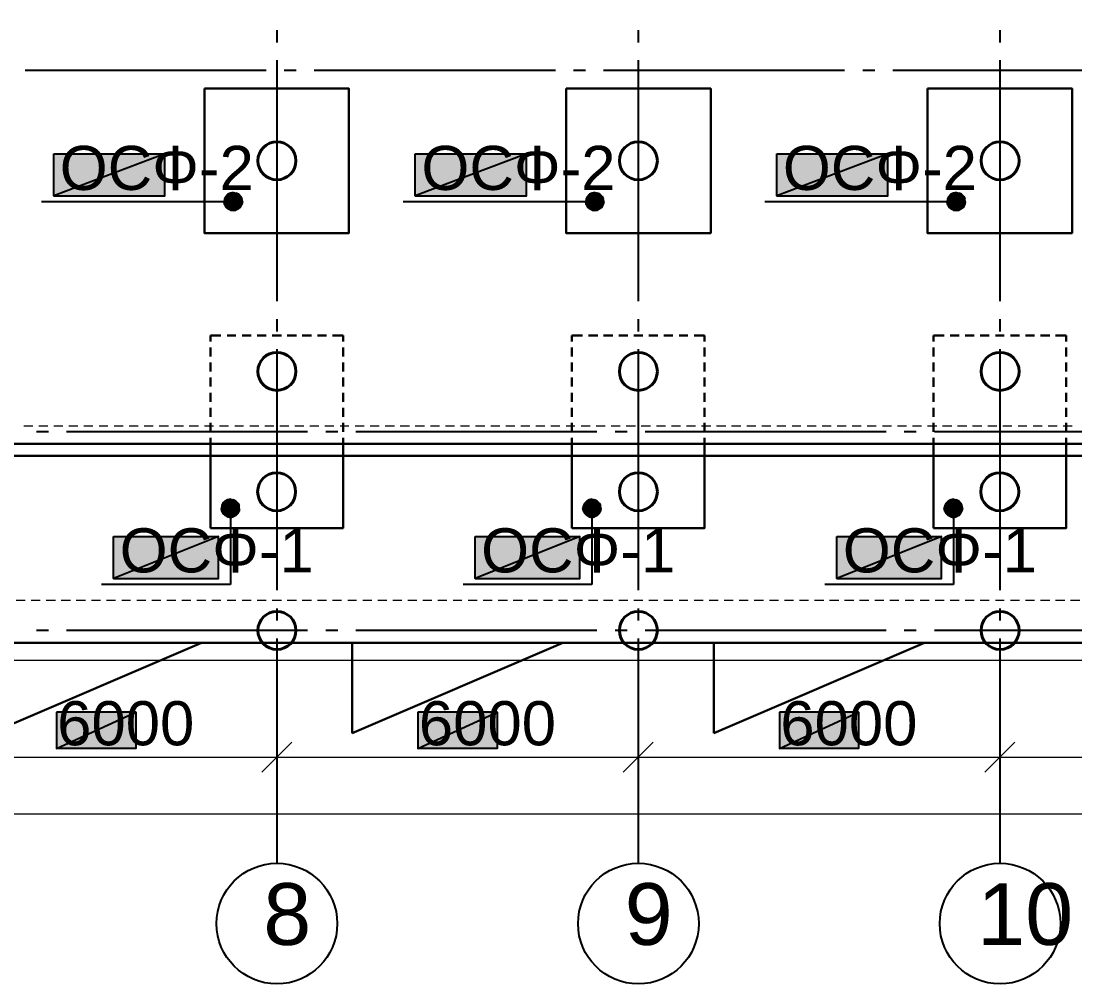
# Model space of a CAD drawing. Extents: x 8 to 21351, y 0 to 420.
# Drawn here: x 9042 to 9129.4, y 127.7 to 207.7 of the extents above; entities that cross this region are included whole.
import ezdxf

# ---------------------------------------------------------------- set-up
doc = ezdxf.new("R2010")
doc.units = 0
doc.styles.add('TEYPDFCAD_TEXT', font='arial.ttf')

msp = doc.modelspace()

# ---------------------------------------------------------------- hatches: boundary and pattern name
at = {"true_color": 0xffffff}
h = msp.add_hatch(color=0, dxfattribs=at)
h.paths.add_polyline_path([(9044.687, 196.638), (9053.895, 196.638), (9044.687, 193.146)])
h.paths.add_polyline_path([(9053.895, 196.638), (9044.687, 193.146), (9053.895, 193.146)])
h = msp.add_hatch(color=0, dxfattribs=at)
h.paths.add_polyline_path([(9074.68, 196.638), (9083.909, 196.638), (9074.68, 193.146)])
h.paths.add_polyline_path([(9083.909, 196.638), (9074.68, 193.146), (9083.909, 193.146)])
h = msp.add_hatch(color=0, dxfattribs=at)
h.paths.add_polyline_path([(9104.695, 196.638), (9113.902, 196.638), (9104.695, 193.146)])
h.paths.add_polyline_path([(9113.902, 196.638), (9104.695, 193.146), (9113.902, 193.146)])
h = msp.add_hatch(color=7)
h.paths.add_polyline_path([(9059.334, 193.379), (9059.123, 193.273), (9059.567, 192.659)])
h.paths.add_polyline_path([(9059.123, 193.273), (9059.567, 192.659), (9058.953, 193.103)])
h.paths.add_polyline_path([(9059.567, 192.659), (9058.953, 193.103), (9058.848, 192.892)])
h = msp.add_hatch(color=7)
h.paths.add_polyline_path([(9060.012, 193.273), (9059.8, 193.379), (9059.567, 192.659)])
h.paths.add_polyline_path([(9059.8, 193.379), (9059.567, 192.659), (9059.567, 193.421)])
h.paths.add_polyline_path([(9059.567, 192.659), (9059.567, 193.421), (9059.334, 193.379)])
h = msp.add_hatch(color=7)
h.paths.add_polyline_path([(9060.329, 192.659), (9060.287, 192.892), (9059.567, 192.659)])
h.paths.add_polyline_path([(9060.287, 192.892), (9059.567, 192.659), (9060.181, 193.103)])
h.paths.add_polyline_path([(9059.567, 192.659), (9060.181, 193.103), (9060.012, 193.273)])
h = msp.add_hatch(color=7)
h.paths.add_polyline_path([(9089.349, 193.379), (9089.137, 193.273), (9089.582, 192.659)])
h.paths.add_polyline_path([(9089.137, 193.273), (9089.582, 192.659), (9088.968, 193.103)])
h.paths.add_polyline_path([(9089.582, 192.659), (9088.968, 193.103), (9088.862, 192.892)])
h = msp.add_hatch(color=7)
h.paths.add_polyline_path([(9090.005, 193.273), (9089.793, 193.379), (9089.582, 192.659)])
h.paths.add_polyline_path([(9089.793, 193.379), (9089.582, 192.659), (9089.582, 193.421)])
h.paths.add_polyline_path([(9089.582, 192.659), (9089.582, 193.421), (9089.349, 193.379)])
h = msp.add_hatch(color=7)
h.paths.add_polyline_path([(9090.322, 192.659), (9090.28, 192.892), (9089.582, 192.659)])
h.paths.add_polyline_path([(9090.28, 192.892), (9089.582, 192.659), (9090.174, 193.103)])
h.paths.add_polyline_path([(9089.582, 192.659), (9090.174, 193.103), (9090.005, 193.273)])
h = msp.add_hatch(color=7)
h.paths.add_polyline_path([(9119.342, 193.379), (9119.13, 193.273), (9119.575, 192.659)])
h.paths.add_polyline_path([(9119.13, 193.273), (9119.575, 192.659), (9118.961, 193.103)])
h.paths.add_polyline_path([(9119.575, 192.659), (9118.961, 193.103), (9118.855, 192.892)])
h = msp.add_hatch(color=7)
h.paths.add_polyline_path([(9120.019, 193.273), (9119.808, 193.379), (9119.575, 192.659)])
h.paths.add_polyline_path([(9119.808, 193.379), (9119.575, 192.659), (9119.575, 193.421)])
h.paths.add_polyline_path([(9119.575, 192.659), (9119.575, 193.421), (9119.342, 193.379)])
h = msp.add_hatch(color=7)
h.paths.add_polyline_path([(9120.316, 192.659), (9120.294, 192.892), (9119.575, 192.659)])
h.paths.add_polyline_path([(9120.294, 192.892), (9119.575, 192.659), (9120.189, 193.103)])
h.paths.add_polyline_path([(9119.575, 192.659), (9120.189, 193.103), (9120.019, 193.273)])
h = msp.add_hatch(color=7)
h.paths.add_polyline_path([(9058.848, 192.892), (9058.826, 192.659), (9059.567, 192.659)])
h.paths.add_polyline_path([(9058.826, 192.659), (9059.567, 192.659), (9058.848, 192.426)])
h.paths.add_polyline_path([(9059.567, 192.659), (9058.848, 192.426), (9058.953, 192.214)])
h = msp.add_hatch(color=7)
h.paths.add_polyline_path([(9058.953, 192.214), (9059.123, 192.066), (9059.567, 192.659)])
h.paths.add_polyline_path([(9059.123, 192.066), (9059.567, 192.659), (9059.334, 191.96)])
h.paths.add_polyline_path([(9059.567, 192.659), (9059.334, 191.96), (9059.567, 191.918)])
h = msp.add_hatch(color=7)
h.paths.add_polyline_path([(9059.567, 191.918), (9059.8, 191.96), (9059.567, 192.659)])
h.paths.add_polyline_path([(9059.8, 191.96), (9059.567, 192.659), (9060.012, 192.066)])
h.paths.add_polyline_path([(9059.567, 192.659), (9060.012, 192.066), (9060.181, 192.214)])
h = msp.add_hatch(color=7)
h.paths.add_polyline_path([(9060.181, 192.214), (9060.287, 192.426), (9059.567, 192.659)])
h.paths.add_polyline_path([(9060.287, 192.426), (9059.567, 192.659), (9060.329, 192.659)])
h = msp.add_hatch(color=7)
h.paths.add_polyline_path([(9088.862, 192.892), (9088.82, 192.659), (9089.582, 192.659)])
h.paths.add_polyline_path([(9088.82, 192.659), (9089.582, 192.659), (9088.862, 192.426)])
h.paths.add_polyline_path([(9089.582, 192.659), (9088.862, 192.426), (9088.968, 192.214)])
h = msp.add_hatch(color=7)
h.paths.add_polyline_path([(9088.968, 192.214), (9089.137, 192.066), (9089.582, 192.659)])
h.paths.add_polyline_path([(9089.137, 192.066), (9089.582, 192.659), (9089.349, 191.96)])
h.paths.add_polyline_path([(9089.582, 192.659), (9089.349, 191.96), (9089.582, 191.918)])
h = msp.add_hatch(color=7)
h.paths.add_polyline_path([(9089.582, 191.918), (9089.793, 191.96), (9089.582, 192.659)])
h.paths.add_polyline_path([(9089.793, 191.96), (9089.582, 192.659), (9090.005, 192.066)])
h.paths.add_polyline_path([(9089.582, 192.659), (9090.005, 192.066), (9090.174, 192.214)])
h = msp.add_hatch(color=7)
h.paths.add_polyline_path([(9090.174, 192.214), (9090.28, 192.426), (9089.582, 192.659)])
h.paths.add_polyline_path([(9090.28, 192.426), (9089.582, 192.659), (9090.322, 192.659)])
h = msp.add_hatch(color=7)
h.paths.add_polyline_path([(9118.855, 192.892), (9118.813, 192.659), (9119.575, 192.659)])
h.paths.add_polyline_path([(9118.813, 192.659), (9119.575, 192.659), (9118.855, 192.426)])
h.paths.add_polyline_path([(9119.575, 192.659), (9118.855, 192.426), (9118.961, 192.214)])
h = msp.add_hatch(color=7)
h.paths.add_polyline_path([(9118.961, 192.214), (9119.13, 192.066), (9119.575, 192.659)])
h.paths.add_polyline_path([(9119.13, 192.066), (9119.575, 192.659), (9119.342, 191.96)])
h.paths.add_polyline_path([(9119.575, 192.659), (9119.342, 191.96), (9119.575, 191.918)])
h = msp.add_hatch(color=7)
h.paths.add_polyline_path([(9119.575, 191.918), (9119.808, 191.96), (9119.575, 192.659)])
h.paths.add_polyline_path([(9119.808, 191.96), (9119.575, 192.659), (9120.019, 192.066)])
h.paths.add_polyline_path([(9119.575, 192.659), (9120.019, 192.066), (9120.189, 192.214)])
h = msp.add_hatch(color=7)
h.paths.add_polyline_path([(9120.189, 192.214), (9120.294, 192.426), (9119.575, 192.659)])
h.paths.add_polyline_path([(9120.294, 192.426), (9119.575, 192.659), (9120.316, 192.659)])
h = msp.add_hatch(color=7)
h.paths.add_polyline_path([(9059.102, 167.915), (9058.89, 167.809), (9059.334, 167.196)])
h.paths.add_polyline_path([(9058.89, 167.809), (9059.334, 167.196), (9058.721, 167.64)])
h.paths.add_polyline_path([(9059.334, 167.196), (9058.721, 167.64), (9058.615, 167.428)])
h = msp.add_hatch(color=7)
h.paths.add_polyline_path([(9059.779, 167.809), (9059.567, 167.915), (9059.334, 167.196)])
h.paths.add_polyline_path([(9059.567, 167.915), (9059.334, 167.196), (9059.334, 167.958)])
h.paths.add_polyline_path([(9059.334, 167.196), (9059.334, 167.958), (9059.102, 167.915)])
h = msp.add_hatch(color=7)
h.paths.add_polyline_path([(9089.095, 167.915), (9088.904, 167.809), (9089.328, 167.196)])
h.paths.add_polyline_path([(9088.904, 167.809), (9089.328, 167.196), (9088.735, 167.64)])
h.paths.add_polyline_path([(9089.328, 167.196), (9088.735, 167.64), (9088.629, 167.428)])
h = msp.add_hatch(color=7)
h.paths.add_polyline_path([(9089.772, 167.809), (9089.56, 167.915), (9089.328, 167.196)])
h.paths.add_polyline_path([(9089.56, 167.915), (9089.328, 167.196), (9089.328, 167.958)])
h.paths.add_polyline_path([(9089.328, 167.196), (9089.328, 167.958), (9089.095, 167.915)])
h = msp.add_hatch(color=7)
h.paths.add_polyline_path([(9119.109, 167.915), (9118.897, 167.809), (9119.342, 167.196)])
h.paths.add_polyline_path([(9118.897, 167.809), (9119.342, 167.196), (9118.728, 167.64)])
h.paths.add_polyline_path([(9119.342, 167.196), (9118.728, 167.64), (9118.622, 167.428)])
h = msp.add_hatch(color=7)
h.paths.add_polyline_path([(9119.786, 167.809), (9119.575, 167.915), (9119.342, 167.196)])
h.paths.add_polyline_path([(9119.575, 167.915), (9119.342, 167.196), (9119.342, 167.958)])
h.paths.add_polyline_path([(9119.342, 167.196), (9119.342, 167.958), (9119.109, 167.915)])
h = msp.add_hatch(color=7)
h.paths.add_polyline_path([(9058.615, 167.428), (9058.594, 167.196), (9059.334, 167.196)])
h.paths.add_polyline_path([(9058.594, 167.196), (9059.334, 167.196), (9058.615, 166.963)])
h.paths.add_polyline_path([(9059.334, 167.196), (9058.615, 166.963), (9058.721, 166.772)])
h = msp.add_hatch(color=7)
h.paths.add_polyline_path([(9058.721, 166.772), (9058.89, 166.603), (9059.334, 167.196)])
h.paths.add_polyline_path([(9058.89, 166.603), (9059.334, 167.196), (9059.102, 166.497)])
h.paths.add_polyline_path([(9059.334, 167.196), (9059.102, 166.497), (9059.334, 166.455)])
h = msp.add_hatch(color=7)
h.paths.add_polyline_path([(9060.075, 167.196), (9060.054, 167.428), (9059.334, 167.196)])
h.paths.add_polyline_path([(9060.054, 167.428), (9059.334, 167.196), (9059.948, 167.64)])
h.paths.add_polyline_path([(9059.334, 167.196), (9059.948, 167.64), (9059.779, 167.809)])
h = msp.add_hatch(color=7)
h.paths.add_polyline_path([(9059.334, 166.455), (9059.567, 166.497), (9059.334, 167.196)])
h.paths.add_polyline_path([(9059.567, 166.497), (9059.334, 167.196), (9059.779, 166.603)])
h.paths.add_polyline_path([(9059.334, 167.196), (9059.779, 166.603), (9059.948, 166.772)])
h = msp.add_hatch(color=7)
h.paths.add_polyline_path([(9059.948, 166.772), (9060.054, 166.963), (9059.334, 167.196)])
h.paths.add_polyline_path([(9060.054, 166.963), (9059.334, 167.196), (9060.075, 167.196)])
h = msp.add_hatch(color=7)
h.paths.add_polyline_path([(9088.629, 167.428), (9088.587, 167.196), (9089.328, 167.196)])
h.paths.add_polyline_path([(9088.587, 167.196), (9089.328, 167.196), (9088.629, 166.963)])
h.paths.add_polyline_path([(9089.328, 167.196), (9088.629, 166.963), (9088.735, 166.772)])
h = msp.add_hatch(color=7)
h.paths.add_polyline_path([(9088.735, 166.772), (9088.904, 166.603), (9089.328, 167.196)])
h.paths.add_polyline_path([(9088.904, 166.603), (9089.328, 167.196), (9089.095, 166.497)])
h.paths.add_polyline_path([(9089.328, 167.196), (9089.095, 166.497), (9089.328, 166.455)])
h = msp.add_hatch(color=7)
h.paths.add_polyline_path([(9090.09, 167.196), (9090.047, 167.428), (9089.328, 167.196)])
h.paths.add_polyline_path([(9090.047, 167.428), (9089.328, 167.196), (9089.941, 167.64)])
h.paths.add_polyline_path([(9089.328, 167.196), (9089.941, 167.64), (9089.772, 167.809)])
h = msp.add_hatch(color=7)
h.paths.add_polyline_path([(9089.328, 166.455), (9089.56, 166.497), (9089.328, 167.196)])
h.paths.add_polyline_path([(9089.56, 166.497), (9089.328, 167.196), (9089.772, 166.603)])
h.paths.add_polyline_path([(9089.328, 167.196), (9089.772, 166.603), (9089.941, 166.772)])
h = msp.add_hatch(color=7)
h.paths.add_polyline_path([(9089.941, 166.772), (9090.047, 166.963), (9089.328, 167.196)])
h.paths.add_polyline_path([(9090.047, 166.963), (9089.328, 167.196), (9090.09, 167.196)])
h = msp.add_hatch(color=7)
h.paths.add_polyline_path([(9118.622, 167.428), (9118.58, 167.196), (9119.342, 167.196)])
h.paths.add_polyline_path([(9118.58, 167.196), (9119.342, 167.196), (9118.622, 166.963)])
h.paths.add_polyline_path([(9119.342, 167.196), (9118.622, 166.963), (9118.728, 166.772)])
h = msp.add_hatch(color=7)
h.paths.add_polyline_path([(9118.728, 166.772), (9118.897, 166.603), (9119.342, 167.196)])
h.paths.add_polyline_path([(9118.897, 166.603), (9119.342, 167.196), (9119.109, 166.497)])
h.paths.add_polyline_path([(9119.342, 167.196), (9119.109, 166.497), (9119.342, 166.455)])
h = msp.add_hatch(color=7)
h.paths.add_polyline_path([(9120.083, 167.196), (9120.04, 167.428), (9119.342, 167.196)])
h.paths.add_polyline_path([(9120.04, 167.428), (9119.342, 167.196), (9119.935, 167.64)])
h.paths.add_polyline_path([(9119.342, 167.196), (9119.935, 167.64), (9119.786, 167.809)])
h = msp.add_hatch(color=7)
h.paths.add_polyline_path([(9119.342, 166.455), (9119.575, 166.497), (9119.342, 167.196)])
h.paths.add_polyline_path([(9119.575, 166.497), (9119.342, 167.196), (9119.786, 166.603)])
h.paths.add_polyline_path([(9119.342, 167.196), (9119.786, 166.603), (9119.935, 166.772)])
h = msp.add_hatch(color=7)
h.paths.add_polyline_path([(9119.935, 166.772), (9120.04, 166.963), (9119.342, 167.196)])
h.paths.add_polyline_path([(9120.04, 166.963), (9119.342, 167.196), (9120.083, 167.196)])
h = msp.add_hatch(color=0, dxfattribs=at)
h.paths.add_polyline_path([(9049.64, 164.867), (9058.34, 164.867), (9049.64, 161.375)])
h.paths.add_polyline_path([(9058.34, 164.867), (9049.64, 161.375), (9058.34, 161.375)])
h = msp.add_hatch(color=0, dxfattribs=at)
h.paths.add_polyline_path([(9079.654, 164.867), (9088.333, 164.867), (9079.654, 161.375)])
h.paths.add_polyline_path([(9088.333, 164.867), (9079.654, 161.375), (9088.333, 161.375)])
h = msp.add_hatch(color=0, dxfattribs=at)
h.paths.add_polyline_path([(9109.648, 164.867), (9118.347, 164.867), (9109.648, 161.375)])
h.paths.add_polyline_path([(9118.347, 164.867), (9109.648, 161.375), (9118.347, 161.375)])
h = msp.add_hatch(color=0, dxfattribs=at)
h.paths.add_polyline_path([(9044.899, 150.283), (9044.899, 147.278), (9051.482, 150.283)])
h.paths.add_polyline_path([(9044.899, 147.278), (9051.482, 150.283), (9051.482, 147.278)])
h = msp.add_hatch(color=0, dxfattribs=at)
h.paths.add_polyline_path([(9074.892, 150.283), (9074.892, 147.278), (9081.475, 150.283)])
h.paths.add_polyline_path([(9074.892, 147.278), (9081.475, 150.283), (9081.475, 147.278)])
h = msp.add_hatch(color=0, dxfattribs=at)
h.paths.add_polyline_path([(9104.906, 150.283), (9104.906, 147.278), (9111.468, 150.283)])
h.paths.add_polyline_path([(9104.906, 147.278), (9111.468, 150.283), (9111.468, 147.278)])

# ---------------------------------------------------------------- linework, layer by layer
at = {"color": 7, "lineweight": 25}
for p, q in [((9063.187, 206.904), (9063.187, 205.888)), ((9093.18, 206.904), (9093.18, 205.888)), ((9123.194, 206.904), (9123.194, 205.888)), ((9063.187, 204.406), (9063.187, 184.404)), ((9093.18, 204.406), (9093.18, 184.404)), ((9123.194, 204.406), (9123.194, 184.404)), ((9062.298, 203.56), (9042.295, 203.56)), ((9064.795, 203.56), (9063.801, 203.56)), ((9086.301, 203.56), (9066.298, 203.56)), ((9088.798, 203.56), (9087.804, 203.56)), ((9110.304, 203.56), (9090.301, 203.56)), ((9112.801, 203.56), (9111.807, 203.56)), ((9134.307, 203.56), (9114.304, 203.56)), ((9054.911, 192.638), (9043.671, 192.638)), ((9059.567, 192.659), (9054.911, 192.638)), ((9084.904, 192.638), (9073.685, 192.638)), ((9089.582, 192.659), (9084.904, 192.638)), ((9114.897, 192.638), (9103.679, 192.638)), ((9119.575, 192.659), (9114.897, 192.638)), ((9063.187, 182.901), (9063.187, 181.885)), ((9093.18, 182.901), (9093.18, 181.885)), ((9123.194, 182.901), (9123.194, 181.885)), ((9063.187, 180.404), (9063.187, 160.401)), ((9093.18, 180.404), (9093.18, 160.401)), ((9123.194, 180.404), (9123.194, 160.401)), ((9044.243, 173.546), (9043.248, 173.546)), ((9065.748, 173.546), (9045.745, 173.546)), ((9068.246, 173.546), (9067.251, 173.546)), ((9089.751, 173.546), (9069.748, 173.546)), ((9092.249, 173.546), (9091.254, 173.546)), ((9113.754, 173.546), (9093.751, 173.546)), ((9116.252, 173.546), (9115.257, 173.546)), ((9137.757, 173.546), (9117.754, 173.546)), ((9059.334, 167.196), (9059.334, 160.867)), ((9089.328, 167.196), (9089.328, 160.867)), ((9119.342, 167.196), (9119.342, 160.867)), ((9059.334, 160.867), (9048.645, 160.867)), ((9089.328, 160.867), (9078.66, 160.867)), ((9119.342, 160.867), (9108.653, 160.867)), ((9063.187, 158.898), (9063.187, 157.882)), ((9093.18, 158.898), (9093.18, 157.882)), ((9123.194, 158.898), (9123.194, 157.882)), ((9044.243, 157.057), (9043.248, 157.057)), ((9065.748, 157.057), (9045.745, 157.057)), ((9068.246, 157.057), (9067.251, 157.057)), ((9089.751, 157.057), (9069.748, 157.057)), ((9092.249, 157.057), (9091.254, 157.057)), ((9113.754, 157.057), (9093.751, 157.057)), ((9116.252, 157.057), (9115.257, 157.057)), ((9137.757, 157.057), (9117.754, 157.057)), ((9063.187, 156.4), (9063.187, 142.706)), ((9093.18, 156.4), (9093.18, 142.706)), ((9123.194, 156.4), (9123.194, 142.706)), ((9063.187, 142.706), (9063.187, 137.71)), ((9093.18, 142.706), (9093.18, 137.71)), ((9123.194, 142.706), (9123.194, 137.71))]:
    msp.add_line(p, q, dxfattribs=at)
at = {"color": 0, "lineweight": 0, "true_color": 0xffffff}
for p, q in [((9044.687, 193.146), (9053.895, 193.146)), ((9074.68, 193.146), (9083.909, 193.146)), ((9104.695, 193.146), (9113.902, 193.146)), ((9049.64, 161.375), (9058.34, 161.375)), ((9079.654, 161.375), (9088.333, 161.375)), ((9109.648, 161.375), (9118.347, 161.375))]:
    msp.add_line(p, q, dxfattribs=at)
at = {"color": 7, "lineweight": 30}
for p, q in [((9058.551, 181.547), (9057.683, 181.547)), ((9057.683, 181.547), (9057.683, 181.06)), ((9059.8, 181.547), (9059.059, 181.547)), ((9061.07, 181.547), (9060.308, 181.547)), ((9062.319, 181.547), (9061.557, 181.547)), ((9063.568, 181.547), (9062.806, 181.547)), ((9064.817, 181.547), (9064.055, 181.547)), ((9066.065, 181.547), (9065.303, 181.547)), ((9067.314, 181.547), (9066.552, 181.547)), ((9068.69, 181.547), (9067.801, 181.547)), ((9068.69, 181.06), (9068.69, 181.547)), ((9088.566, 181.547), (9087.677, 181.547)), ((9087.677, 181.547), (9087.677, 181.06)), ((9089.814, 181.547), (9089.052, 181.547)), ((9091.063, 181.547), (9090.301, 181.547)), ((9092.312, 181.547), (9091.571, 181.547)), ((9093.561, 181.547), (9092.82, 181.547)), ((9094.81, 181.547), (9094.069, 181.547)), ((9096.059, 181.547), (9095.318, 181.547)), ((9097.307, 181.547), (9096.567, 181.547)), ((9098.683, 181.547), (9097.815, 181.547)), ((9098.683, 181.06), (9098.683, 181.547)), ((9118.559, 181.547), (9117.691, 181.547)), ((9117.691, 181.547), (9117.691, 181.06)), ((9119.808, 181.547), (9119.067, 181.547)), ((9121.056, 181.547), (9120.316, 181.547)), ((9122.305, 181.547), (9121.564, 181.547)), ((9123.554, 181.547), (9122.813, 181.547)), ((9124.824, 181.547), (9124.062, 181.547)), ((9126.073, 181.547), (9125.311, 181.547)), ((9127.322, 181.547), (9126.56, 181.547)), ((9128.698, 181.547), (9127.809, 181.547)), ((9128.698, 181.06), (9128.698, 181.547)), ((9057.683, 180.552), (9057.683, 179.811)), ((9068.69, 179.811), (9068.69, 180.552)), ((9087.677, 180.552), (9087.677, 179.811)), ((9098.683, 179.811), (9098.683, 180.552)), ((9117.691, 180.552), (9117.691, 179.811)), ((9128.698, 179.811), (9128.698, 180.552)), ((9057.683, 179.303), (9057.683, 178.562)), ((9068.69, 178.562), (9068.69, 179.303)), ((9087.677, 179.303), (9087.677, 178.562)), ((9098.683, 178.562), (9098.683, 179.303)), ((9117.691, 179.303), (9117.691, 178.562)), ((9128.698, 178.562), (9128.698, 179.303)), ((9057.683, 178.054), (9057.683, 177.313)), ((9068.69, 177.313), (9068.69, 178.054)), ((9087.677, 178.054), (9087.677, 177.313)), ((9098.683, 177.313), (9098.683, 178.054)), ((9117.691, 178.054), (9117.691, 177.292)), ((9128.698, 177.292), (9128.698, 178.054)), ((9057.683, 176.805), (9057.683, 176.043)), ((9068.69, 176.043), (9068.69, 176.805)), ((9087.677, 176.805), (9087.677, 176.043)), ((9098.683, 176.043), (9098.683, 176.805)), ((9117.691, 176.805), (9117.691, 176.043)), ((9128.698, 176.043), (9128.698, 176.805)), ((9057.683, 175.556), (9057.683, 174.794)), ((9068.69, 174.794), (9068.69, 175.556)), ((9087.677, 175.556), (9087.677, 174.794)), ((9098.683, 174.794), (9098.683, 175.556)), ((9117.691, 175.556), (9117.691, 174.794)), ((9128.698, 174.794), (9128.698, 175.556)), ((9057.683, 174.308), (9057.683, 173.546)), ((9068.69, 173.546), (9068.69, 174.308)), ((9087.677, 174.308), (9087.677, 173.546)), ((9098.683, 173.546), (9098.683, 174.308)), ((9117.691, 174.308), (9117.691, 173.546)), ((9128.698, 173.546), (9128.698, 174.308)), ((9057.683, 173.059), (9057.683, 172.551)), ((9057.683, 172.551), (9058.551, 172.551)), ((9059.059, 172.551), (9059.8, 172.551)), ((9060.308, 172.551), (9061.07, 172.551)), ((9061.557, 172.551), (9062.319, 172.551)), ((9062.806, 172.551), (9063.568, 172.551)), ((9064.055, 172.551), (9064.817, 172.551)), ((9065.303, 172.551), (9066.065, 172.551)), ((9066.552, 172.551), (9067.314, 172.551)), ((9067.801, 172.551), (9068.69, 172.551)), ((9068.69, 172.551), (9068.69, 173.059)), ((9087.677, 173.059), (9087.677, 172.551)), ((9087.677, 172.551), (9088.566, 172.551)), ((9089.052, 172.551), (9089.814, 172.551)), ((9090.301, 172.551), (9091.063, 172.551)), ((9091.571, 172.551), (9092.312, 172.551)), ((9092.82, 172.551), (9093.561, 172.551)), ((9094.069, 172.551), (9094.81, 172.551)), ((9095.318, 172.551), (9096.059, 172.551)), ((9096.567, 172.551), (9097.307, 172.551)), ((9097.815, 172.551), (9098.683, 172.551)), ((9098.683, 172.551), (9098.683, 173.059)), ((9117.691, 173.059), (9117.691, 172.551)), ((9117.691, 172.551), (9118.559, 172.551)), ((9119.067, 172.551), (9119.808, 172.551)), ((9120.316, 172.551), (9121.056, 172.551)), ((9121.564, 172.551), (9122.305, 172.551)), ((9122.813, 172.551), (9123.554, 172.551)), ((9124.062, 172.551), (9124.824, 172.551)), ((9125.311, 172.551), (9126.073, 172.551)), ((9126.56, 172.551), (9127.322, 172.551)), ((9127.809, 172.551), (9128.698, 172.551)), ((9128.698, 172.551), (9128.698, 173.059))]:
    msp.add_line(p, q, dxfattribs=at)
at = {"color": 7, "lineweight": 5}
for p, q in [((9042.189, 174.054), (9042.93, 174.054)), ((9043.438, 174.054), (9044.179, 174.054)), ((9044.687, 174.054), (9045.428, 174.054)), ((9045.936, 174.054), (9046.677, 174.054)), ((9047.185, 174.054), (9047.926, 174.054)), ((9048.434, 174.054), (9049.174, 174.054)), ((9049.682, 174.054), (9050.444, 174.054)), ((9050.931, 174.054), (9051.693, 174.054)), ((9052.18, 174.054), (9052.942, 174.054)), ((9053.429, 174.054), (9054.191, 174.054)), ((9054.678, 174.054), (9055.44, 174.054)), ((9055.927, 174.054), (9056.689, 174.054)), ((9057.175, 174.054), (9057.937, 174.054)), ((9058.445, 174.054), (9059.186, 174.054)), ((9059.694, 174.054), (9060.435, 174.054)), ((9060.943, 174.054), (9061.684, 174.054)), ((9062.192, 174.054), (9062.933, 174.054)), ((9063.441, 174.054), (9064.182, 174.054)), ((9064.69, 174.054), (9065.43, 174.054)), ((9065.938, 174.054), (9066.679, 174.054)), ((9067.187, 174.054), (9067.928, 174.054)), ((9068.436, 174.054), (9069.177, 174.054)), ((9069.685, 174.054), (9070.426, 174.054)), ((9070.934, 174.054), (9071.696, 174.054)), ((9072.183, 174.054), (9072.945, 174.054)), ((9073.431, 174.054), (9074.193, 174.054)), ((9074.68, 174.054), (9075.442, 174.054)), ((9075.929, 174.054), (9076.691, 174.054)), ((9077.178, 174.054), (9077.94, 174.054)), ((9078.427, 174.054), (9079.189, 174.054)), ((9079.676, 174.054), (9080.438, 174.054)), ((9080.946, 174.054), (9081.686, 174.054)), ((9082.194, 174.054), (9082.935, 174.054)), ((9083.443, 174.054), (9084.184, 174.054)), ((9084.692, 174.054), (9085.433, 174.054)), ((9085.941, 174.054), (9086.682, 174.054)), ((9087.19, 174.054), (9087.931, 174.054)), ((9088.439, 174.054), (9089.179, 174.054)), ((9089.687, 174.054), (9090.428, 174.054)), ((9090.936, 174.054), (9091.677, 174.054)), ((9092.185, 174.054), (9092.947, 174.054)), ((9093.434, 174.054), (9094.196, 174.054)), ((9094.683, 174.054), (9095.445, 174.054)), ((9095.932, 174.054), (9096.694, 174.054)), ((9097.18, 174.054), (9097.942, 174.054)), ((9098.429, 174.054), (9099.191, 174.054)), ((9099.678, 174.054), (9100.44, 174.054)), ((9100.927, 174.054), (9101.689, 174.054)), ((9102.197, 174.054), (9102.938, 174.054)), ((9103.446, 174.054), (9104.187, 174.054)), ((9104.695, 174.054), (9105.435, 174.054)), ((9105.943, 174.054), (9106.684, 174.054)), ((9107.192, 174.054), (9107.933, 174.054)), ((9108.441, 174.054), (9109.182, 174.054)), ((9109.69, 174.054), (9110.431, 174.054)), ((9110.939, 174.054), (9111.68, 174.054)), ((9112.188, 174.054), (9112.928, 174.054)), ((9113.436, 174.054), (9114.198, 174.054)), ((9114.685, 174.054), (9115.447, 174.054)), ((9115.934, 174.054), (9116.696, 174.054)), ((9117.183, 174.054), (9117.945, 174.054)), ((9118.432, 174.054), (9119.194, 174.054)), ((9119.681, 174.054), (9120.443, 174.054)), ((9120.929, 174.054), (9121.691, 174.054)), ((9122.178, 174.054), (9122.94, 174.054)), ((9123.448, 174.054), (9124.189, 174.054)), ((9124.697, 174.054), (9125.438, 174.054)), ((9125.946, 174.054), (9126.687, 174.054)), ((9127.195, 174.054), (9127.936, 174.054)), ((9128.444, 174.054), (9129.184, 174.054)), ((9042.316, 159.554), (9041.554, 159.554)), ((9043.565, 159.554), (9042.803, 159.554)), ((9044.814, 159.554), (9044.052, 159.554)), ((9046.063, 159.554), (9045.301, 159.554)), ((9047.312, 159.554), (9046.55, 159.554)), ((9048.561, 159.554), (9047.82, 159.554)), ((9049.809, 159.554), (9049.069, 159.554)), ((9051.058, 159.554), (9050.317, 159.554)), ((9052.307, 159.554), (9051.566, 159.554)), ((9053.556, 159.554), (9052.815, 159.554)), ((9054.805, 159.554), (9054.064, 159.554)), ((9056.054, 159.554), (9055.313, 159.554)), ((9057.302, 159.554), (9056.562, 159.554)), ((9058.551, 159.554), (9057.81, 159.554)), ((9059.8, 159.554), (9059.059, 159.554)), ((9061.07, 159.554), (9060.308, 159.554)), ((9062.319, 159.554), (9061.557, 159.554)), ((9063.568, 159.554), (9062.806, 159.554)), ((9064.817, 159.554), (9064.055, 159.554)), ((9066.065, 159.554), (9065.303, 159.554)), ((9067.314, 159.554), (9066.552, 159.554)), ((9068.563, 159.554), (9067.801, 159.554)), ((9069.812, 159.554), (9069.071, 159.554)), ((9071.061, 159.554), (9070.32, 159.554)), ((9072.31, 159.554), (9071.569, 159.554)), ((9073.558, 159.554), (9072.818, 159.554)), ((9074.807, 159.554), (9074.066, 159.554)), ((9076.056, 159.554), (9075.315, 159.554)), ((9077.305, 159.554), (9076.564, 159.554)), ((9078.554, 159.554), (9077.813, 159.554)), ((9079.803, 159.554), (9079.062, 159.554)), ((9081.051, 159.554), (9080.311, 159.554)), ((9082.321, 159.554), (9081.559, 159.554)), ((9083.57, 159.554), (9082.808, 159.554)), ((9084.819, 159.554), (9084.057, 159.554)), ((9086.068, 159.554), (9085.306, 159.554)), ((9087.317, 159.554), (9086.555, 159.554)), ((9088.566, 159.554), (9087.804, 159.554)), ((9089.814, 159.554), (9089.052, 159.554)), ((9091.063, 159.554), (9090.301, 159.554)), ((9092.312, 159.554), (9091.571, 159.554)), ((9093.561, 159.554), (9092.82, 159.554)), ((9094.81, 159.554), (9094.069, 159.554)), ((9096.059, 159.554), (9095.318, 159.554)), ((9097.307, 159.554), (9096.567, 159.554)), ((9098.556, 159.554), (9097.815, 159.554)), ((9099.805, 159.554), (9099.064, 159.554)), ((9101.054, 159.554), (9100.313, 159.554)), ((9102.303, 159.554), (9101.562, 159.554)), ((9103.573, 159.554), (9102.811, 159.554)), ((9104.822, 159.554), (9104.06, 159.554)), ((9106.07, 159.554), (9105.308, 159.554)), ((9107.319, 159.554), (9106.557, 159.554)), ((9108.568, 159.554), (9107.806, 159.554)), ((9109.817, 159.554), (9109.055, 159.554)), ((9111.066, 159.554), (9110.304, 159.554)), ((9112.315, 159.554), (9111.553, 159.554)), ((9113.563, 159.554), (9112.823, 159.554)), ((9114.812, 159.554), (9114.071, 159.554)), ((9116.061, 159.554), (9115.32, 159.554)), ((9117.31, 159.554), (9116.569, 159.554)), ((9118.559, 159.554), (9117.818, 159.554)), ((9119.808, 159.554), (9119.067, 159.554)), ((9121.056, 159.554), (9120.316, 159.554)), ((9122.305, 159.554), (9121.564, 159.554)), ((9123.554, 159.554), (9122.813, 159.554)), ((9124.824, 159.554), (9124.062, 159.554)), ((9126.073, 159.554), (9125.311, 159.554)), ((9127.322, 159.554), (9126.56, 159.554)), ((9128.571, 159.554), (9127.809, 159.554)), ((9129.819, 159.554), (9129.057, 159.554)), ((9184.768, 154.559), (8851.605, 154.559)), ((9063.187, 147.151), (9063.187, 148.526)), ((9063.187, 147.151), (9063.187, 148.526)), ((9093.18, 147.151), (9093.18, 148.526)), ((9093.18, 147.151), (9093.18, 148.526)), ((9123.194, 147.151), (9123.194, 148.526)), ((9123.194, 147.151), (9123.194, 148.526)), ((9061.938, 145.288), (9064.436, 147.786)), ((9064.436, 147.786), (9061.938, 145.288)), ((9091.931, 145.288), (9094.429, 147.786)), ((9094.429, 147.786), (9091.931, 145.288)), ((9121.945, 145.288), (9124.443, 147.786)), ((9124.443, 147.786), (9121.945, 145.288)), ((9031.183, 146.537), (9065.176, 146.537)), ((9061.176, 146.537), (9095.191, 146.537)), ((9091.19, 146.537), (9125.184, 146.537)), ((9121.183, 146.537), (9155.198, 146.537)), ((8851.181, 141.838), (9185.191, 141.838))]:
    msp.add_line(p, q, dxfattribs=at)
at = {"color": 7, "lineweight": 30}
for points in [[(8852.176, 264.562), (9184.197, 264.562), (9184.197, 172.551), (8852.176, 172.551)], [(9057.175, 202.057), (9069.177, 202.057), (9069.177, 190.055), (9057.175, 190.055)], [(9087.19, 202.057), (9099.191, 202.057), (9099.191, 190.055), (9087.19, 190.055)], [(9117.183, 202.057), (9129.184, 202.057), (9129.184, 190.055), (9117.183, 190.055)], [(9057.683, 165.566), (9057.683, 172.551), (9068.69, 172.551), (9068.69, 165.566)], [(9087.677, 165.566), (9087.677, 172.551), (9098.683, 172.551), (9098.683, 165.566)], [(9117.691, 165.566), (9117.691, 172.551), (9128.698, 172.551), (9128.698, 165.566)], [(8852.176, 171.556), (9184.197, 171.556), (9184.197, 156.041), (8852.176, 156.041)], [(9039.438, 148.548), (9056.943, 156.041), (9039.438, 156.041)], [(9069.431, 148.548), (9086.936, 156.041), (9069.431, 156.041)], [(9099.445, 148.548), (9116.929, 156.041), (9099.445, 156.041)]]:
    msp.add_lwpolyline(points, close=True, dxfattribs=at)
at = {"color": 0, "true_color": 0xffffff}
for points in [[(9044.687, 196.638), (9053.895, 196.638), (9044.687, 193.146)], [(9053.895, 196.638), (9044.687, 193.146), (9053.895, 193.146)], [(9074.68, 196.638), (9083.909, 196.638), (9074.68, 193.146)], [(9083.909, 196.638), (9074.68, 193.146), (9083.909, 193.146)], [(9104.695, 196.638), (9113.902, 196.638), (9104.695, 193.146)], [(9113.902, 196.638), (9104.695, 193.146), (9113.902, 193.146)], [(9049.64, 164.867), (9058.34, 164.867), (9049.64, 161.375)], [(9058.34, 164.867), (9049.64, 161.375), (9058.34, 161.375)], [(9079.654, 164.867), (9088.333, 164.867), (9079.654, 161.375)], [(9088.333, 164.867), (9079.654, 161.375), (9088.333, 161.375)], [(9109.648, 164.867), (9118.347, 164.867), (9109.648, 161.375)], [(9118.347, 164.867), (9109.648, 161.375), (9118.347, 161.375)], [(9044.899, 150.283), (9044.899, 147.278), (9051.482, 150.283)], [(9044.899, 147.278), (9051.482, 150.283), (9051.482, 147.278)], [(9074.892, 150.283), (9074.892, 147.278), (9081.475, 150.283)], [(9074.892, 147.278), (9081.475, 150.283), (9081.475, 147.278)], [(9104.906, 150.283), (9104.906, 147.278), (9111.468, 150.283)], [(9104.906, 147.278), (9111.468, 150.283), (9111.468, 147.278)]]:
    msp.add_lwpolyline(points, close=True, dxfattribs=at)
at = {"color": 7}
for points in [[(9059.123, 193.273), (9059.567, 192.659), (9058.953, 193.103)], [(9059.334, 193.379), (9059.123, 193.273), (9059.567, 192.659)], [(9059.567, 192.659), (9059.567, 193.421), (9059.334, 193.379)], [(9059.8, 193.379), (9059.567, 192.659), (9059.567, 193.421)], [(9060.012, 193.273), (9059.8, 193.379), (9059.567, 192.659)], [(9059.567, 192.659), (9060.181, 193.103), (9060.012, 193.273)], [(9089.137, 193.273), (9089.582, 192.659), (9088.968, 193.103)], [(9089.349, 193.379), (9089.137, 193.273), (9089.582, 192.659)], [(9089.582, 192.659), (9089.582, 193.421), (9089.349, 193.379)], [(9089.793, 193.379), (9089.582, 192.659), (9089.582, 193.421)], [(9090.005, 193.273), (9089.793, 193.379), (9089.582, 192.659)], [(9089.582, 192.659), (9090.174, 193.103), (9090.005, 193.273)], [(9119.13, 193.273), (9119.575, 192.659), (9118.961, 193.103)], [(9119.342, 193.379), (9119.13, 193.273), (9119.575, 192.659)], [(9119.575, 192.659), (9119.575, 193.421), (9119.342, 193.379)], [(9119.808, 193.379), (9119.575, 192.659), (9119.575, 193.421)], [(9120.019, 193.273), (9119.808, 193.379), (9119.575, 192.659)], [(9119.575, 192.659), (9120.189, 193.103), (9120.019, 193.273)], [(9058.848, 192.892), (9058.826, 192.659), (9059.567, 192.659)], [(9058.826, 192.659), (9059.567, 192.659), (9058.848, 192.426)], [(9059.567, 192.659), (9058.953, 193.103), (9058.848, 192.892)], [(9059.567, 192.659), (9058.848, 192.426), (9058.953, 192.214)], [(9058.953, 192.214), (9059.123, 192.066), (9059.567, 192.659)], [(9059.123, 192.066), (9059.567, 192.659), (9059.334, 191.96)], [(9059.567, 192.659), (9059.334, 191.96), (9059.567, 191.918)], [(9060.287, 192.892), (9059.567, 192.659), (9060.181, 193.103)], [(9060.329, 192.659), (9060.287, 192.892), (9059.567, 192.659)], [(9059.567, 191.918), (9059.8, 191.96), (9059.567, 192.659)], [(9059.8, 191.96), (9059.567, 192.659), (9060.012, 192.066)], [(9059.567, 192.659), (9060.012, 192.066), (9060.181, 192.214)], [(9060.181, 192.214), (9060.287, 192.426), (9059.567, 192.659)], [(9060.287, 192.426), (9059.567, 192.659), (9060.329, 192.659)], [(9088.862, 192.892), (9088.82, 192.659), (9089.582, 192.659)], [(9088.82, 192.659), (9089.582, 192.659), (9088.862, 192.426)], [(9089.582, 192.659), (9088.968, 193.103), (9088.862, 192.892)], [(9089.582, 192.659), (9088.862, 192.426), (9088.968, 192.214)], [(9088.968, 192.214), (9089.137, 192.066), (9089.582, 192.659)], [(9089.137, 192.066), (9089.582, 192.659), (9089.349, 191.96)], [(9089.582, 192.659), (9089.349, 191.96), (9089.582, 191.918)], [(9090.28, 192.892), (9089.582, 192.659), (9090.174, 193.103)], [(9090.322, 192.659), (9090.28, 192.892), (9089.582, 192.659)], [(9089.582, 191.918), (9089.793, 191.96), (9089.582, 192.659)], [(9089.793, 191.96), (9089.582, 192.659), (9090.005, 192.066)], [(9089.582, 192.659), (9090.005, 192.066), (9090.174, 192.214)], [(9090.174, 192.214), (9090.28, 192.426), (9089.582, 192.659)], [(9090.28, 192.426), (9089.582, 192.659), (9090.322, 192.659)], [(9118.855, 192.892), (9118.813, 192.659), (9119.575, 192.659)], [(9118.813, 192.659), (9119.575, 192.659), (9118.855, 192.426)], [(9119.575, 192.659), (9118.961, 193.103), (9118.855, 192.892)], [(9119.575, 192.659), (9118.855, 192.426), (9118.961, 192.214)], [(9118.961, 192.214), (9119.13, 192.066), (9119.575, 192.659)], [(9119.13, 192.066), (9119.575, 192.659), (9119.342, 191.96)], [(9119.575, 192.659), (9119.342, 191.96), (9119.575, 191.918)], [(9120.294, 192.892), (9119.575, 192.659), (9120.189, 193.103)], [(9120.316, 192.659), (9120.294, 192.892), (9119.575, 192.659)], [(9119.575, 191.918), (9119.808, 191.96), (9119.575, 192.659)], [(9119.808, 191.96), (9119.575, 192.659), (9120.019, 192.066)], [(9119.575, 192.659), (9120.019, 192.066), (9120.189, 192.214)], [(9120.189, 192.214), (9120.294, 192.426), (9119.575, 192.659)], [(9120.294, 192.426), (9119.575, 192.659), (9120.316, 192.659)], [(9059.102, 167.915), (9058.89, 167.809), (9059.334, 167.196)], [(9059.334, 167.196), (9059.334, 167.958), (9059.102, 167.915)], [(9059.567, 167.915), (9059.334, 167.196), (9059.334, 167.958)], [(9059.779, 167.809), (9059.567, 167.915), (9059.334, 167.196)], [(9089.095, 167.915), (9088.904, 167.809), (9089.328, 167.196)], [(9089.328, 167.196), (9089.328, 167.958), (9089.095, 167.915)], [(9089.56, 167.915), (9089.328, 167.196), (9089.328, 167.958)], [(9089.772, 167.809), (9089.56, 167.915), (9089.328, 167.196)], [(9119.109, 167.915), (9118.897, 167.809), (9119.342, 167.196)], [(9119.342, 167.196), (9119.342, 167.958), (9119.109, 167.915)], [(9119.575, 167.915), (9119.342, 167.196), (9119.342, 167.958)], [(9119.786, 167.809), (9119.575, 167.915), (9119.342, 167.196)], [(9058.615, 167.428), (9058.594, 167.196), (9059.334, 167.196)], [(9058.594, 167.196), (9059.334, 167.196), (9058.615, 166.963)], [(9059.334, 167.196), (9058.721, 167.64), (9058.615, 167.428)], [(9059.334, 167.196), (9058.615, 166.963), (9058.721, 166.772)], [(9058.89, 167.809), (9059.334, 167.196), (9058.721, 167.64)], [(9058.721, 166.772), (9058.89, 166.603), (9059.334, 167.196)], [(9058.89, 166.603), (9059.334, 167.196), (9059.102, 166.497)], [(9059.334, 167.196), (9059.102, 166.497), (9059.334, 166.455)], [(9059.334, 167.196), (9059.948, 167.64), (9059.779, 167.809)], [(9060.054, 167.428), (9059.334, 167.196), (9059.948, 167.64)], [(9060.075, 167.196), (9060.054, 167.428), (9059.334, 167.196)], [(9059.334, 166.455), (9059.567, 166.497), (9059.334, 167.196)], [(9059.567, 166.497), (9059.334, 167.196), (9059.779, 166.603)], [(9059.334, 167.196), (9059.779, 166.603), (9059.948, 166.772)], [(9059.948, 166.772), (9060.054, 166.963), (9059.334, 167.196)], [(9060.054, 166.963), (9059.334, 167.196), (9060.075, 167.196)], [(9088.629, 167.428), (9088.587, 167.196), (9089.328, 167.196)], [(9088.587, 167.196), (9089.328, 167.196), (9088.629, 166.963)], [(9089.328, 167.196), (9088.735, 167.64), (9088.629, 167.428)], [(9089.328, 167.196), (9088.629, 166.963), (9088.735, 166.772)], [(9088.904, 167.809), (9089.328, 167.196), (9088.735, 167.64)], [(9088.735, 166.772), (9088.904, 166.603), (9089.328, 167.196)], [(9088.904, 166.603), (9089.328, 167.196), (9089.095, 166.497)], [(9089.328, 167.196), (9089.095, 166.497), (9089.328, 166.455)], [(9089.328, 167.196), (9089.941, 167.64), (9089.772, 167.809)], [(9090.047, 167.428), (9089.328, 167.196), (9089.941, 167.64)], [(9090.09, 167.196), (9090.047, 167.428), (9089.328, 167.196)], [(9089.328, 166.455), (9089.56, 166.497), (9089.328, 167.196)], [(9089.56, 166.497), (9089.328, 167.196), (9089.772, 166.603)], [(9089.328, 167.196), (9089.772, 166.603), (9089.941, 166.772)], [(9089.941, 166.772), (9090.047, 166.963), (9089.328, 167.196)], [(9090.047, 166.963), (9089.328, 167.196), (9090.09, 167.196)], [(9118.622, 167.428), (9118.58, 167.196), (9119.342, 167.196)], [(9118.58, 167.196), (9119.342, 167.196), (9118.622, 166.963)], [(9119.342, 167.196), (9118.728, 167.64), (9118.622, 167.428)], [(9119.342, 167.196), (9118.622, 166.963), (9118.728, 166.772)], [(9118.897, 167.809), (9119.342, 167.196), (9118.728, 167.64)], [(9118.728, 166.772), (9118.897, 166.603), (9119.342, 167.196)], [(9118.897, 166.603), (9119.342, 167.196), (9119.109, 166.497)], [(9119.342, 167.196), (9119.109, 166.497), (9119.342, 166.455)], [(9119.342, 167.196), (9119.935, 167.64), (9119.786, 167.809)], [(9120.04, 167.428), (9119.342, 167.196), (9119.935, 167.64)], [(9120.083, 167.196), (9120.04, 167.428), (9119.342, 167.196)], [(9119.342, 166.455), (9119.575, 166.497), (9119.342, 167.196)], [(9119.575, 166.497), (9119.342, 167.196), (9119.786, 166.603)], [(9119.342, 167.196), (9119.786, 166.603), (9119.935, 166.772)], [(9119.935, 166.772), (9120.04, 166.963), (9119.342, 167.196)], [(9120.04, 166.963), (9119.342, 167.196), (9120.083, 167.196)]]:
    msp.add_lwpolyline(points, close=True, dxfattribs=at)
at = {"color": 7, "lineweight": 40}
for centre in [(9063.197, 196.056), (9093.191, 196.056), (9123.205, 196.056), (9063.197, 178.573), (9093.191, 178.573), (9123.205, 178.573), (9063.176, 168.582), (9093.191, 168.582), (9123.184, 168.582), (9063.197, 157.067), (9093.191, 157.067), (9123.205, 157.067)]:
    msp.add_circle(centre, 1.577, dxfattribs=at)
at = {"color": 7, "lineweight": 25}
for centre in [(9063.197, 132.726), (9093.191, 132.726), (9123.205, 132.726)]:
    msp.add_circle(centre, 5.006, dxfattribs=at)

# ---------------------------------------------------------------- texts
at = {"color": 7, "style": 'TEYPDFCAD_TEXT'}
for s, height, p in [('ОСФ-2', 3.6618, (9045.174, 193.633)), ('ОСФ-2', 3.6618, (9075.188, 193.633)), ('ОСФ-2', 3.6618, (9105.181, 193.633)), ('ОСФ-1', 3.6618, (9050.148, 161.883)), ('ОСФ-1', 3.6618, (9080.141, 161.883)), ('ОСФ-1', 3.6618, (9110.156, 161.883)), ('6000', 3.6618, (9044.962, 147.532)), ('6000', 3.6618, (9074.977, 147.532)), ('6000', 3.6618, (9104.97, 147.532)), ('8', 5.126, (9062.065, 130.958)), ('9', 5.126, (9092.058, 130.958)), ('10', 5.1259, (9121.31, 130.958))]:
    msp.add_text(s, height=height, dxfattribs=at).set_placement(p)

doc.saveas('drawing.dxf')
